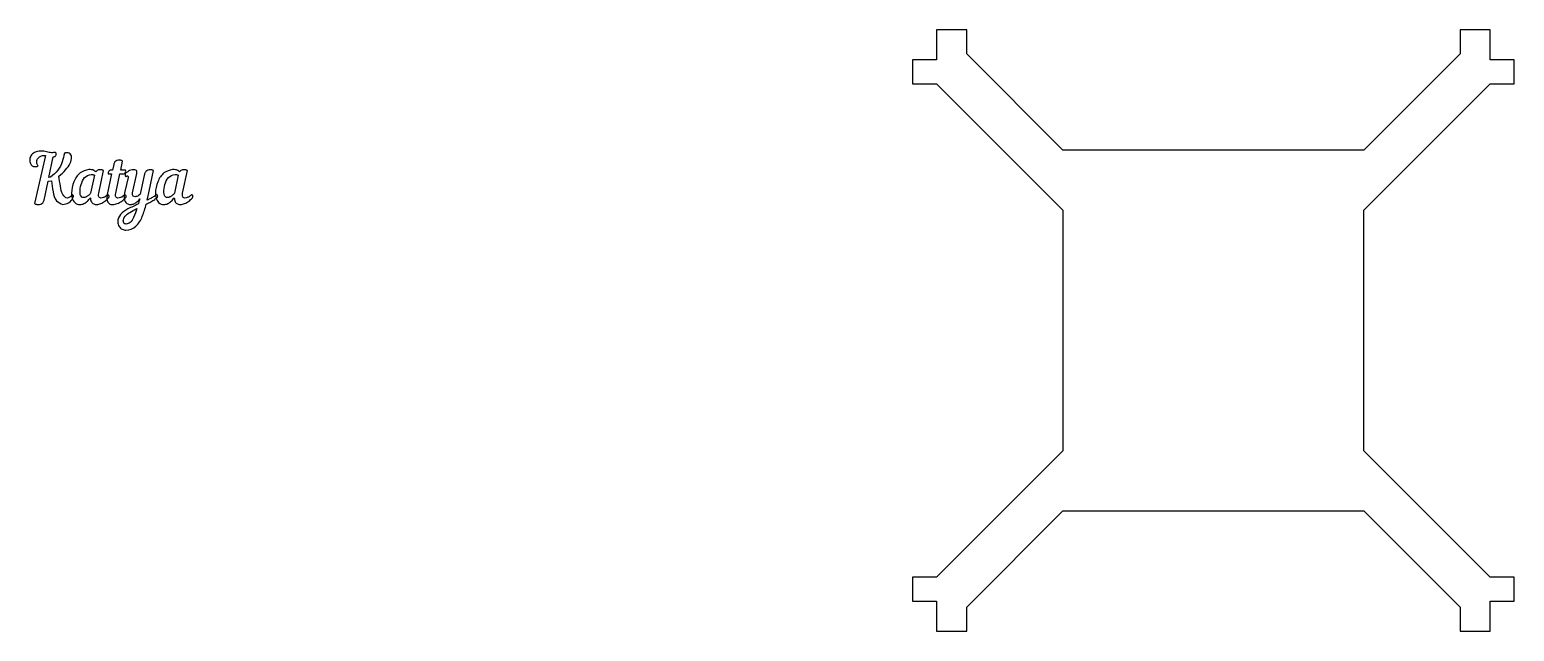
# Model space of a CAD drawing. Extents: x -289 to 205, y 76 to 276.
import ezdxf

# ---------------------------------------------------------------- set-up
doc = ezdxf.new("R2010")
doc.units = 0
doc.layers.add('Layer_1', color=7, linetype='CONTINUOUS')

msp = doc.modelspace()

# ---------------------------------------------------------------- linework, layer by layer
at = {"layer": 'Layer_1', "color": 7}
for p, q in [((22.58953, 276.417758), (12.58952, 276.417758)), ((12.58952, 276.417758), (12.58952, 266.417748)), ((22.58953, 268.417758), (22.58953, 276.417758)), ((196.58953, 276.417758), (186.58952, 276.417758)), ((186.58952, 276.417758), (186.58952, 268.417758)), ((196.58953, 266.417748), (196.58953, 276.417758)), ((54.58953, 236.417748), (22.58953, 268.417758)), ((186.58952, 268.417758), (154.58952, 236.417748)), ((12.58952, 266.417748), (4.589531, 266.417748)), ((4.589531, 266.417748), (4.589531, 258.417748)), ((204.58952, 266.417748), (196.58953, 266.417748)), ((204.58952, 258.417748), (204.58952, 266.417748)), ((4.589531, 258.417748), (12.58952, 258.417748)), ((12.58952, 258.417748), (54.58953, 216.417748)), ((154.58952, 216.417748), (196.58953, 258.417748)), ((196.58953, 258.417748), (204.58952, 258.417748)), ((-283.54664, 234.635934), (-287.18167, 218.583134)), ((-283.65953, 234.635934), (-283.54664, 234.635934)), ((-282.44033, 227.230423), (-280.97278, 234.161801)), ((-280.97278, 234.161801), (-280.76958, 234.161801)), ((-258.56222, 229.759134), (-257.93004, 232.739401)), ((154.58952, 236.417748), (54.58953, 236.417748)), ((-281.89847, 227.411045), (-282.44033, 227.230423)), ((-269.18365, 229.962334), (-269.18365, 229.962334)), ((-267.30969, 228.088379), (-268.57405, 222.037534)), ((-265.84214, 222.105268), (-264.26169, 229.578512)), ((-261.56506, 228.449623), (-263.01004, 221.631134)), ((-262.69395, 228.449623), (-261.56506, 228.449623)), ((-261.29413, 229.759134), (-261.74568, 229.759134)), ((-260.88773, 231.610512), (-261.29413, 229.759134)), ((-260.18782, 222.105268), (-258.85573, 228.449623)), ((-258.85573, 228.449623), (-257.86231, 228.449623)), ((-256.91404, 229.759134), (-258.56222, 229.759134)), ((-256.1249, 227.253001), (-257.18603, 222.624556)), ((-254.58961, 222.127845), (-253.18978, 228.630245)), ((-250.61592, 228.449623), (-252.08347, 221.698868)), ((-249.57734, 220.637712), (-247.65823, 229.578512)), ((-241.3142, 229.962334), (-241.3142, 229.962334)), ((-239.44025, 228.088379), (-240.7046, 222.037534)), ((-237.97269, 222.105268), (-236.39225, 229.578512)), ((-284.04335, 219.734601), (-282.71127, 226.033801)), ((-282.71127, 226.033801), (-281.5598, 226.191845)), ((-277.81189, 218.289623), (-277.81189, 218.289623)), ((54.58953, 216.417748), (54.58953, 136.41776)), ((154.58952, 136.41776), (154.58952, 216.417748)), ((-256.77963, 211.787223), (-256.77963, 211.787223)), ((54.58953, 136.41776), (12.58952, 94.41776)), ((196.58953, 94.41776), (154.58952, 136.41776)), ((22.58953, 84.41776), (54.58953, 116.41776)), ((54.58953, 116.41776), (154.58952, 116.41776)), ((154.58952, 116.41776), (186.58952, 84.41776)), ((12.58952, 94.41776), (4.589531, 94.41776)), ((4.589531, 94.41776), (4.589531, 86.41777)), ((204.58952, 94.41776), (196.58953, 94.41776)), ((204.58952, 86.41777), (204.58952, 94.41776)), ((4.589531, 86.41777), (12.58952, 86.41777)), ((12.58952, 86.41777), (12.58952, 76.41776)), ((22.58953, 76.41776), (22.58953, 84.41776)), ((186.58952, 84.41776), (186.58952, 76.41776)), ((196.58953, 76.41776), (196.58953, 86.41777)), ((196.58953, 86.41777), (204.58952, 86.41777)), ((12.58952, 76.41776), (22.58953, 76.41776)), ((186.58952, 76.41776), (196.58953, 76.41776))]:
    msp.add_line(p, q, dxfattribs=at)
for points, knots in [([(-280.29544, 235.629357), (-280.713722, 235.559066), (-281.696554, 235.393904), (-283.258763, 235.909471), (-285.158403, 236.185942), (-287.136637, 235.865367), (-288.528264, 234.592137), (-288.901681, 233.163073), (-288.67571, 231.971513), (-288.024391, 231.095227), (-287.214913, 230.85912), (-286.656629, 230.904659), (-286.327964, 230.97772), (-286.117048, 231.067316), (-286.00762, 231.113801)], [0, 0, 0, 0, 1.256254, 2.951807, 4.81918, 7.026467, 8.698611, 10.170804, 11.250895, 12.251644, 13.283702, 13.601492, 13.931738, 14.28782, 14.28782, 14.28782, 14.28782]), ([(-286.00762, 231.113801), (-286.093063, 231.233578), (-286.27119, 231.483285), (-286.419245, 231.936191), (-286.501792, 232.616535), (-286.271501, 233.567319), (-285.215838, 234.516099), (-284.230099, 234.592001), (-283.65953, 234.635934)], [0, 0, 0, 0, 0.439327, 0.915887, 1.409197, 2.488589, 3.706257, 5.379694, 5.379694, 5.379694, 5.379694]), ([(-277.27002, 235.313268), (-277.489144, 234.383264), (-277.949453, 232.429626), (-279.258824, 229.478842), (-280.999845, 228.114994), (-281.89847, 227.411045)], [0, 0, 0, 0, 2.874038, 6.037422, 9.411963, 9.411963, 9.411963, 9.411963]), ([(-280.76958, 234.161801), (-280.614172, 234.18781), (-280.314712, 234.237926), (-280.037919, 234.616017), (-279.961909, 234.974296), (-279.999402, 235.267929), (-280.102411, 235.484382), (-280.22953, 235.579855), (-280.29544, 235.629357)], [0, 0, 0, 0, 0.455507, 0.877725, 1.306116, 1.530807, 1.757431, 2.001461, 2.001461, 2.001461, 2.001461]), ([(-279.07624, 227.77229), (-278.307325, 228.43302), (-276.877439, 229.661722), (-275.386962, 231.807207), (-274.705194, 233.644806), (-275.039206, 234.907483), (-275.682976, 235.379484), (-276.277757, 235.512234), (-276.720102, 235.481659), (-277.005439, 235.432425), (-277.182333, 235.352759), (-277.27002, 235.313268)], [0, 0, 0, 0, 3.024092, 5.623644, 7.835919, 8.5967, 9.344615, 10.09806, 10.380364, 10.672769, 10.96019, 10.96019, 10.96019, 10.96019]), ([(-257.93004, 232.739401), (-258.029886, 232.795862), (-258.238721, 232.913952), (-258.601765, 233.009003), (-259.130051, 233.056064), (-259.809176, 232.948316), (-260.580066, 232.474088), (-260.781067, 231.909901), (-260.88773, 231.610512)], [0, 0, 0, 0, 0.342941, 0.717281, 1.114441, 1.928978, 2.7486, 3.675296, 3.675296, 3.675296, 3.675296]), ([(-274.62842, 221.563401), (-274.790734, 221.366138), (-275.110791, 220.977167), (-275.708132, 220.576524), (-276.78594, 220.24168), (-278.1873, 221.929913), (-278.650416, 224.499628), (-278.926152, 226.61879), (-279.07624, 227.77229)], [0, 0, 0, 0, 0.761287, 1.501131, 2.152563, 3.929969, 6.826957, 10.287465, 10.287465, 10.287465, 10.287465]), ([(-269.18365, 229.962334), (-270.212598, 229.678025), (-272.424155, 229.066951), (-274.337832, 225.819619), (-275.00368, 222.829998), (-274.752148, 220.419157), (-273.966626, 218.735966), (-272.24104, 218.126691), (-270.726146, 218.52634), (-269.554755, 219.376233), (-268.941976, 220.158124), (-268.6192, 220.569979)], [0, 0, 0, 0, 3.097275, 6.657085, 10.534788, 12.173882, 13.896158, 15.790952, 17.076286, 18.482919, 20.048518, 20.048518, 20.048518, 20.048518]), ([(-268.57405, 222.037534), (-268.795636, 221.777392), (-269.222484, 221.276273), (-270.014927, 220.782254), (-270.797621, 220.551609), (-271.535617, 220.723274), (-272.020347, 221.374567), (-272.142485, 222.835181), (-271.820478, 224.888553), (-270.867877, 227.384333), (-269.05677, 228.316738), (-268.02534, 228.257248), (-267.667876, 228.202481), (-267.432334, 228.127448), (-267.30969, 228.088379)], [0, 0, 0, 0, 1.019752, 1.964373, 2.762504, 3.412454, 4.097308, 5.034345, 7.714331, 10.347053, 12.746887, 13.087638, 13.442596, 13.828195, 13.828195, 13.828195, 13.828195]), ([(-266.85814, 229.217268), (-267.060637, 229.367595), (-267.480568, 229.679337), (-268.292512, 229.922852), (-268.872702, 229.948557), (-269.18365, 229.962334)], [0, 0, 0, 0, 0.752138, 1.559754, 2.49247, 2.49247, 2.49247, 2.49247]), ([(-264.26169, 229.578512), (-264.361542, 229.634994), (-264.570387, 229.753127), (-264.933379, 229.847819), (-265.379759, 229.889251), (-265.891354, 229.824513), (-266.438754, 229.61885), (-266.717769, 229.35168), (-266.85814, 229.217268)], [0, 0, 0, 0, 0.342947, 0.71729, 1.11445, 1.682314, 2.252828, 2.830451, 2.830451, 2.830451, 2.830451]), ([(-261.74568, 229.759134), (-261.954518, 229.726467), (-262.359548, 229.663112), (-262.73033, 229.089116), (-262.706651, 228.672885), (-262.69395, 228.449623)], [0, 0, 0, 0, 0.608895, 1.180921, 1.842748, 1.842748, 1.842748, 1.842748]), ([(-257.86231, 228.449623), (-257.65347, 228.482289), (-257.248438, 228.545643), (-256.877658, 229.119642), (-256.901338, 229.535872), (-256.91404, 229.759134)], [0, 0, 0, 0, 0.6089, 1.180924, 1.842751, 1.842751, 1.842751, 1.842751]), ([(-256.80223, 228.78829), (-256.912327, 228.649949), (-257.124552, 228.383282), (-257.086823, 227.86843), (-256.890926, 227.64684), (-256.80223, 227.546512)], [0, 0, 0, 0, 0.51613, 0.994898, 1.39102, 1.39102, 1.39102, 1.39102]), ([(-253.18978, 228.630245), (-253.151476, 228.875839), (-253.0826, 229.317445), (-253.603144, 229.83503), (-254.352373, 229.904961), (-255.193329, 229.768902), (-256.04526, 229.358951), (-256.546417, 228.981141), (-256.80223, 228.78829)], [0, 0, 0, 0, 0.703328, 1.264661, 1.964456, 2.882511, 3.803654, 4.764103, 4.764103, 4.764103, 4.764103]), ([(-256.80223, 227.546512), (-256.742674, 227.598126), (-256.639616, 227.68744), (-256.490683, 227.787282), (-256.333758, 227.835066), (-256.152116, 227.765368), (-256.071471, 227.524303), (-256.104951, 227.354297), (-256.1249, 227.253001)], [0, 0, 0, 0, 0.236405, 0.40908, 0.534826, 0.7162, 0.925153, 1.233209, 1.233209, 1.233209, 1.233209]), ([(-247.65823, 229.578512), (-247.758076, 229.634973), (-247.966911, 229.753063), (-248.329955, 229.848114), (-248.858241, 229.895175), (-249.537366, 229.787427), (-250.308256, 229.313199), (-250.509257, 228.749012), (-250.61592, 228.449623)], [0, 0, 0, 0, 0.342941, 0.717281, 1.114441, 1.928978, 2.7486, 3.675296, 3.675296, 3.675296, 3.675296]), ([(-241.3142, 229.962334), (-242.343148, 229.678025), (-244.554705, 229.066951), (-246.468382, 225.819619), (-247.13423, 222.829998), (-246.882698, 220.419157), (-246.097176, 218.735966), (-244.371592, 218.126691), (-242.856701, 218.526341), (-241.685314, 219.376233), (-241.072536, 220.158124), (-240.74976, 220.569979)], [0, 0, 0, 0, 3.097275, 6.657085, 10.534788, 12.173882, 13.896158, 15.790952, 17.076279, 18.48291, 20.048509, 20.048509, 20.048509, 20.048509]), ([(-240.7046, 222.037534), (-240.926187, 221.777392), (-241.353035, 221.276272), (-242.145482, 220.782253), (-242.928177, 220.551609), (-243.666174, 220.723275), (-244.150905, 221.374566), (-244.273047, 222.835181), (-243.951035, 224.888554), (-242.99843, 227.384332), (-241.187322, 228.316739), (-240.155893, 228.257248), (-239.798433, 228.202482), (-239.562892, 228.127448), (-239.44025, 228.088379)], [0, 0, 0, 0, 1.019752, 1.964376, 2.762514, 3.41246, 4.097314, 5.034352, 7.714338, 10.347062, 12.746899, 13.087645, 13.442602, 13.828197, 13.828197, 13.828197, 13.828197]), ([(-238.98869, 229.217268), (-239.191189, 229.367595), (-239.611121, 229.679335), (-240.423064, 229.922852), (-241.003253, 229.948557), (-241.3142, 229.962334)], [0, 0, 0, 0, 0.752142, 1.559756, 2.492469, 2.492469, 2.492469, 2.492469]), ([(-236.39225, 229.578512), (-236.4921, 229.634994), (-236.700941, 229.753128), (-237.063931, 229.847819), (-237.510311, 229.889251), (-238.021907, 229.824514), (-238.569307, 229.61885), (-238.84832, 229.35168), (-238.98869, 229.217268)], [0, 0, 0, 0, 0.342941, 0.717281, 1.114441, 1.682309, 2.252821, 2.830442, 2.830442, 2.830442, 2.830442]), ([(-281.5598, 226.191845), (-281.415599, 225.004724), (-281.143961, 222.768489), (-280.381483, 219.446461), (-278.581965, 218.636313), (-277.81189, 218.289623)], [0, 0, 0, 0, 3.660575, 6.895597, 9.31556, 9.31556, 9.31556, 9.31556]), ([(-262.79414, 221.563401), (-263.013598, 221.372132), (-263.467457, 220.976569), (-264.278851, 220.580883), (-265.029494, 220.376683), (-265.740277, 220.523568), (-266.013731, 221.26114), (-265.908549, 221.778577), (-265.84214, 222.105268)], [0, 0, 0, 0, 0.870412, 1.800096, 2.676658, 3.196166, 3.778829, 4.776766, 4.776766, 4.776766, 4.776766]), ([(-257.13982, 221.563401), (-257.359278, 221.372132), (-257.813137, 220.976569), (-258.624531, 220.580883), (-259.375174, 220.376683), (-260.085957, 220.523568), (-260.359411, 221.26114), (-260.254229, 221.778577), (-260.18782, 222.105268)], [0, 0, 0, 0, 0.870412, 1.800096, 2.676658, 3.196166, 3.778829, 4.776766, 4.776766, 4.776766, 4.776766]), ([(-257.18603, 222.624556), (-257.302731, 221.953801), (-257.515354, 220.731722), (-257.098219, 218.761431), (-255.449864, 218.171224), (-254.124725, 218.495279), (-253.089243, 219.181871), (-252.534466, 219.824317), (-252.2415, 220.163579)], [0, 0, 0, 0, 2.060946, 3.754932, 5.474415, 6.589693, 7.7885, 9.129959, 9.129959, 9.129959, 9.129959]), ([(-252.08347, 221.698868), (-252.255687, 221.546528), (-252.588335, 221.252274), (-253.186454, 220.958319), (-253.795801, 220.847557), (-254.420063, 220.961241), (-254.696433, 221.539358), (-254.627856, 221.917149), (-254.58961, 222.127845)], [0, 0, 0, 0, 0.688108, 1.329119, 1.963429, 2.552696, 3.055564, 3.689646, 3.689646, 3.689646, 3.689646]), ([(-234.92469, 221.563401), (-235.144149, 221.372132), (-235.598011, 220.97657), (-236.409407, 220.580882), (-237.160051, 220.376683), (-237.870833, 220.52357), (-238.144287, 221.261141), (-238.039101, 221.778577), (-237.97269, 222.105268)], [0, 0, 0, 0, 0.870416, 1.8001, 2.676667, 3.19617, 3.778833, 4.77677, 4.77677, 4.77677, 4.77677]), ([(-287.18167, 218.583134), (-287.081969, 218.526022), (-286.86075, 218.399299), (-286.44848, 218.31229), (-285.86928, 218.267291), (-285.147081, 218.371823), (-284.354988, 218.853173), (-284.151313, 219.429242), (-284.04335, 219.734601)], [0, 0, 0, 0, 0.342947, 0.760944, 1.248115, 2.084222, 2.92102, 3.864924, 3.864924, 3.864924, 3.864924]), ([(-277.81189, 218.289623), (-277.153796, 218.408025), (-275.926255, 218.628881), (-274.807901, 219.801409), (-274.241921, 220.7303), (-274.309557, 221.25), (-274.424519, 221.446373), (-274.557245, 221.52255), (-274.62842, 221.563401)], [0, 0, 0, 0, 1.945374, 3.628704, 4.761454, 4.963952, 5.173616, 5.416063, 5.416063, 5.416063, 5.416063]), ([(-268.6192, 220.569979), (-268.587183, 220.079502), (-268.531437, 219.225526), (-267.579599, 218.388531), (-266.405992, 218.208071), (-265.097602, 218.573824), (-263.772082, 219.37403), (-263.003685, 220.137274), (-262.61352, 220.524823)], [0, 0, 0, 0, 1.415764, 2.465009, 3.504456, 4.859937, 6.454982, 8.100354, 8.100354, 8.100354, 8.100354]), ([(-263.01004, 221.631134), (-263.133129, 220.97096), (-263.333918, 219.894054), (-262.549289, 218.445178), (-261.105672, 218.190926), (-259.641171, 218.551422), (-258.164577, 219.346182), (-257.358729, 220.134149), (-256.95919, 220.524823)], [0, 0, 0, 0, 1.971755, 3.21642, 4.441536, 6.021632, 7.720765, 9.391585, 9.391585, 9.391585, 9.391585]), ([(-262.61352, 220.524823), (-262.573177, 220.577819), (-262.495943, 220.679277), (-262.427949, 220.850604), (-262.399039, 221.039578), (-262.441093, 221.245058), (-262.579063, 221.443007), (-262.719884, 221.521835), (-262.79414, 221.563401)], [0, 0, 0, 0, 0.199015, 0.381004, 0.546449, 0.766697, 0.993106, 1.245673, 1.245673, 1.245673, 1.245673]), ([(-252.71563, 218.447668), (-253.867836, 217.933071), (-255.946561, 217.004674), (-258.710715, 215.322591), (-259.761, 212.900832), (-259.280792, 210.983884), (-258.143963, 209.985422), (-256.050498, 209.536973), (-253.101545, 210.885733), (-251.173138, 214.416556), (-250.453648, 217.040595), (-250.07403, 218.42509)], [0, 0, 0, 0, 3.802103, 6.859477, 9.463927, 11.074497, 12.459276, 13.765249, 17.314991, 21.176422, 25.489412, 25.489412, 25.489412, 25.489412]), ([(-256.95919, 220.524823), (-256.918849, 220.577819), (-256.841618, 220.679279), (-256.773621, 220.850604), (-256.744708, 221.039578), (-256.786766, 221.245059), (-256.924741, 221.443006), (-257.065563, 221.521834), (-257.13982, 221.563401)], [0, 0, 0, 0, 0.199012, 0.381002, 0.546448, 0.766696, 0.993108, 1.245677, 1.245677, 1.245677, 1.245677]), ([(-252.2415, 220.163579), (-252.298356, 219.965346), (-252.409478, 219.57791), (-252.559084, 219.003623), (-252.664031, 218.630916), (-252.71563, 218.447668)], [0, 0, 0, 0, 0.618654, 1.209126, 1.780237, 1.780237, 1.780237, 1.780237]), ([(-250.07403, 218.42509), (-249.556635, 218.684975), (-248.598393, 219.166297), (-247.414269, 219.880158), (-246.774776, 220.362329), (-246.52932, 220.547401)], [0, 0, 0, 0, 1.736913, 3.216854, 4.138749, 4.138749, 4.138749, 4.138749]), ([(-246.55192, 221.67629), (-246.851559, 221.44485), (-247.490569, 220.951281), (-248.585842, 220.317651), (-249.374206, 219.918006), (-249.78054, 219.712023)], [0, 0, 0, 0, 1.134766, 2.420002, 3.787004, 3.787004, 3.787004, 3.787004]), ([(-249.78054, 219.712023), (-249.757808, 219.812054), (-249.711619, 220.015303), (-249.644603, 220.324029), (-249.599875, 220.532618), (-249.57734, 220.637712)], [0, 0, 0, 0, 0.307744, 0.625289, 0.947738, 0.947738, 0.947738, 0.947738]), ([(-246.52932, 220.547401), (-246.430109, 220.665154), (-246.241465, 220.889056), (-246.271051, 221.358144), (-246.456801, 221.568547), (-246.55192, 221.67629)], [0, 0, 0, 0, 0.447724, 0.851321, 1.274901, 1.274901, 1.274901, 1.274901]), ([(-240.74976, 220.569979), (-240.717742, 220.079502), (-240.661995, 219.225525), (-239.710156, 218.388532), (-238.536551, 218.208071), (-237.228161, 218.573825), (-235.902639, 219.374031), (-235.134238, 220.137274), (-234.74407, 220.524823)], [0, 0, 0, 0, 1.415764, 2.465011, 3.504454, 4.859935, 6.454982, 8.10036, 8.10036, 8.10036, 8.10036]), ([(-234.74407, 220.524823), (-234.703727, 220.577819), (-234.626493, 220.679277), (-234.558499, 220.850604), (-234.529589, 221.039578), (-234.571645, 221.245059), (-234.709617, 221.443005), (-234.850436, 221.521834), (-234.92469, 221.563401)], [0, 0, 0, 0, 0.199015, 0.381004, 0.546449, 0.766698, 0.993108, 1.245671, 1.245671, 1.245671, 1.245671]), ([(-256.77963, 211.787223), (-256.906763, 211.810562), (-257.201987, 211.864758), (-257.610528, 212.233668), (-257.823168, 213.189288), (-257.151471, 214.62091), (-255.381369, 215.852684), (-253.967959, 216.557959), (-253.16719, 216.957534)], [0, 0, 0, 0, 0.383575, 0.890728, 1.54098, 3.183559, 5.2397, 7.92724, 7.92724, 7.92724, 7.92724]), ([(-253.16719, 216.957534), (-253.499622, 215.981216), (-254.045971, 214.376647), (-255.111088, 212.222441), (-256.285746, 211.916046), (-256.77963, 211.787223)], [0, 0, 0, 0, 3.154792, 5.184867, 6.657634, 6.657634, 6.657634, 6.657634])]:
    msp.add_open_spline(points, degree=3, knots=knots, dxfattribs=at)

doc.saveas('drawing.dxf')
